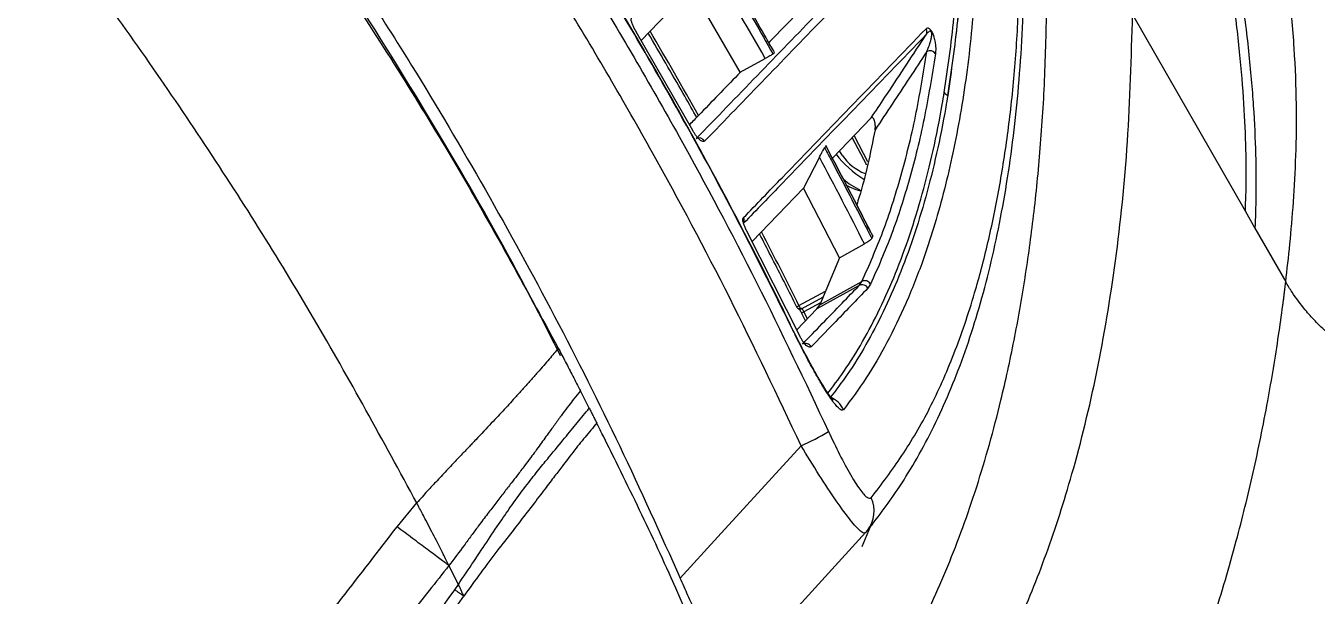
# Model space of a CAD drawing. Extents: x 943 to 1030, y 781 to 934.
# Drawn here: x 963.24 to 969.43, y 816.1 to 818.84 of the extents above; entities that cross this region are included whole.
import ezdxf

# ---------------------------------------------------------------- set-up
doc = ezdxf.new("R2010")
doc.units = 0
doc.header["$MEASUREMENT"] = 0
doc.layers.add('1', color=4, linetype='Continuous')

# ---------------------------------------------------------------- blocks, each defined once
blk = doc.blocks.new('AIRA')
at = {"layer": '1', "color": 3, "linetype": 'Continuous', "lineweight": 25}
for p, q in [((23.4878, 15.4543), (23.2538, 15.858)), ((25.3695, 15.7313), (25.9091, 14.7888)), ((23.2597, 15.1742), (22.9883, 15.6485)), ((23.6446, 15.5423), (23.6514, 15.5493)), ((23.4878, 15.4543), (23.6077, 15.52)), ((23.9294, 15.0417), (24.1159, 15.2351)), ((24.0942, 15.0078), (24.0245, 15.1403)), ((24.0334, 15.1495), (24.0985, 15.0258)), ((23.8991, 15.0987), (23.8922, 15.0916)), ((23.8991, 15.0987), (23.8992, 15.0985)), ((23.9765, 15.0558), (23.9629, 15.0775)), ((23.8673, 15.0468), (23.7911, 14.8983)), ((23.5441, 14.6422), (23.7911, 14.8983)), ((23.9637, 14.5632), (23.7911, 14.8983)), ((25.9091, 14.7888), (25.9564, 14.7062)), ((23.7712, 14.1913), (23.5209, 14.6882)), ((25.9564, 14.7062), (26.1043, 14.4478)), ((23.9637, 14.5632), (24.0831, 14.6303)), ((24.1184, 14.6559), (24.1228, 14.668)), ((24.1228, 14.6689), (24.1228, 14.668)), ((23.9637, 14.5632), (23.8686, 14.3374)), ((23.8686, 14.3374), (24.0713, 14.4498)), ((24.0583, 14.4305), (24.0713, 14.4498)), ((24.1128, 14.4368), (24.0998, 14.4173)), ((23.7693, 14.3336), (23.8962, 14.4029)), ((23.7813, 14.3184), (23.8843, 14.3746)), ((24.0583, 14.4305), (23.8557, 14.3182)), ((23.758, 14.329), (23.7579, 14.3288)), ((23.7579, 14.3288), (23.758, 14.3286)), ((23.8557, 14.3182), (23.7582, 14.2172)), ((23.873, 14.3479), (23.7923, 14.3039)), ((23.8557, 14.3182), (23.8686, 14.3374)), ((23.781, 14.2993), (23.781, 14.2991)), ((23.7999, 14.2604), (23.781, 14.2993)), ((23.7923, 14.3039), (23.8089, 14.2697)), ((22.7632, 13.8411), (22.7208, 13.9245)), ((21.8411, 13.272), (21.9354, 13.387)), ((24.0728, 13.1777), (24.113, 13.2731)), ((24.0983, 13.2541), (24.1094, 13.2685)), ((23.4763, 12.5727), (24.0887, 13.244)), ((24.0894, 13.2443), (24.0978, 13.2543)), ((22.1353, 12.995), (22.0898, 13.0858)), ((22.1178, 12.9697), (22.1353, 12.995))]:
    blk.add_line(p, q, dxfattribs=at)
at = {"layer": '1', "color": 3, "linetype": 'Continuous', "lineweight": 25, "flags": 128}
for points in [[(23.0119, 15.6072), (23.1826, 15.7841), (23.2538, 15.858)], [(22.9885, 15.6489), (22.9885, 15.6488), (22.9884, 15.6487), (22.9883, 15.6485)], [(23.2598, 15.1746), (23.2599, 15.1745), (23.2598, 15.1744), (23.2597, 15.1742)], [(23.5211, 14.6886), (23.5212, 14.6885), (23.5211, 14.6884), (23.5209, 14.6882)], [(23.7275, 14.2412), (23.7279, 14.2415), (23.7283, 14.2418), (23.7285, 14.242), (23.7286, 14.2421), (23.7285, 14.2422), (23.7284, 14.2422), (23.7281, 14.2422), (23.7278, 14.2421)], [(23.7714, 14.1917), (23.7715, 14.1916), (23.7714, 14.1915), (23.7712, 14.1913)], [(23.1994, 13.0256), (23.3807, 13.2242), (23.7794, 13.6614)]]:
    blk.add_lwpolyline(points, dxfattribs=at)
at = {"layer": '1', "color": 3, "linetype": 'Continuous', "lineweight": 25}
for centre, radius, start, end in [((24.3532, 15.6489), 0.0298, 333.15702, 29.07649), ((24.3973, 15.5273), 0.0306, 30.48803, 118.58103), ((24.4925, 15.3718), 0.0302, 209.64633, 251.65765), ((23.2902, 15.1086), 0.0301, 28.62224, 118.1966), ((24.3373, 15.3632), 0.494, 217.78374, 238.61212), ((24.173, 15.1891), 0.2374, 214.14638, 248.57426), ((24.2199, 15.2139), 0.3614, 228.55156, 244.81234), ((24.0904, 15.0777), 0.1899, 239.01946, 245.52983), ((24.0546, 14.9775), 0.0844, 239.45482, 245.75248), ((24.1281, 15.1405), 0.2631, 245.73291, 256.24957), ((23.4771, 14.7426), 0.0298, 333.15594, 27.87597), ((24.0727, 14.4041), 0.0301, 25.9963, 118.54335), ((24.0857, 14.4231), 0.0304, 26.87541, 118.4888), ((23.7443, 14.3768), 0.0498, 285.76695, 300.01344), ((23.7659, 14.3504), 0.0535, 286.30375, 299.54097), ((23.8005, 14.1225), 0.0301, 25.56964, 118.53692), ((23.8745, 13.7831), 0.1197, 25.06412, 67.36981), ((23.4351, 14.4779), 0.8862, 292.86011, 302.45374), ((23.975, 13.3484), 0.1547, 322.53749, 24.0646)]:
    blk.add_arc(centre, radius, start, end, dxfattribs=at)
for centre, major_axis, ratio, start_param, end_param in [((5.1148, 5.025), (13.6377, 16.3237), 0.997121, 5.923621, 5.949935), ((4.782, 4.8185), (-15.1954, -14.8533), 0.994566, 2.879386, 2.901471), ((5.1231, 5.0177), (13.411, 16.5065), 0.99711, 5.862834, 5.884945), ((4.7765, 4.8234), (-15.2777, -14.7719), 0.994563, 2.835693, 2.854516)]:
    blk.add_ellipse(centre, major_axis=major_axis, ratio=ratio, start_param=start_param, end_param=end_param, dxfattribs=at)
for points, knots in [([(13.0925, 24.1861), (13.3525, 24.0736), (13.8727, 23.8487), (14.6352, 23.4708), (15.3827, 23.0641), (16.1197, 22.6223), (16.8447, 22.1455), (17.5558, 21.6333), (18.2448, 21.0916), (18.9037, 20.5267), (19.5321, 19.9404), (20.1302, 19.3345), (20.7029, 18.7047), (21.2543, 18.0458), (21.7825, 17.3578), (22.286, 16.6412), (22.7589, 15.9042), (23.1857, 15.1716), (23.5718, 14.4475), (23.7977, 13.9694), (23.9107, 13.7301)], [0, 0, 0, 0, 0.055243, 0.110533, 0.165823, 0.221065, 0.277913, 0.334813, 0.391712, 0.44856, 0.503771, 0.55903, 0.614289, 0.6695, 0.72632, 0.783192, 0.840065, 0.896885, 0.948404, 1, 1, 1, 1]), ([(23.7794, 13.6614), (23.6671, 13.8987), (23.4423, 14.3737), (23.0625, 15.0851), (22.6476, 15.7977), (22.1928, 16.5091), (21.7081, 17.2031), (21.1902, 17.883), (20.6405, 18.5456), (20.0577, 19.1907), (19.4466, 19.8121), (18.8155, 20.4016), (18.168, 20.9577), (17.5047, 21.4817), (16.819, 21.9791), (16.1067, 22.4522), (15.3702, 22.8984), (14.6083, 23.3165), (13.8288, 23.7054), (13.295, 23.9368), (13.0282, 24.0525)], [0, 0, 0, 0, 0.051523, 0.103124, 0.15817, 0.213216, 0.268644, 0.324071, 0.380704, 0.437336, 0.494387, 0.551437, 0.606513, 0.661589, 0.717048, 0.772508, 0.829173, 0.885839, 0.94292, 1, 1, 1, 1]), ([(22.6255, 14.0928), (22.5702, 14.2022), (22.4038, 14.5315), (22.0997, 15.067), (21.7151, 15.6987), (21.2928, 16.3345), (20.8319, 16.9726), (20.3302, 17.6099), (19.8027, 18.2261), (19.2449, 18.8257), (18.6566, 19.4068), (18.0381, 19.9679), (17.3965, 20.5023), (16.71, 21.0263), (15.9771, 21.5353), (15.1968, 22.0246), (14.3892, 22.4802), (13.5549, 22.8986), (12.74, 23.2644), (12.1978, 23.4692), (11.9485, 23.5634)], [0, 0, 0, 0, 0.025194, 0.075817, 0.126458, 0.177081, 0.232537, 0.288041, 0.343546, 0.399002, 0.456085, 0.513222, 0.570359, 0.627443, 0.690456, 0.753505, 0.816518, 0.880848, 0.945215, 1, 1, 1, 1]), ([(12.4125, 23.4512), (12.7176, 23.325), (13.3279, 23.0724), (14.2182, 22.6358), (15.0942, 22.1543), (15.951, 21.6234), (16.7863, 21.0447), (17.537, 20.4653), (18.2078, 19.8956), (18.8047, 19.3447), (19.3786, 18.7698), (19.9334, 18.1661), (20.4674, 17.5336), (20.9791, 16.8727), (21.4624, 16.1908), (21.8904, 15.529), (22.2683, 14.8919), (22.601, 14.2822), (22.9141, 13.661), (23.1043, 13.2374), (23.1994, 13.0256)], [0, 0, 0, 0, 0.064413, 0.128867, 0.19328, 0.259251, 0.325267, 0.391239, 0.443947, 0.496701, 0.549455, 0.602164, 0.656412, 0.71071, 0.765008, 0.819257, 0.864328, 0.909399, 0.9547, 1, 1, 1, 1]), ([(14.1838, 22.5455), (14.4793, 22.3856), (15.0703, 22.0656), (15.9241, 21.529), (16.7515, 20.953), (17.5483, 20.3351), (18.3132, 19.6783), (19.0442, 18.9838), (19.7395, 18.2537), (20.3974, 17.4897), (21.0165, 16.6939), (21.594, 15.8675), (22.1323, 15.0147), (22.4538, 14.4246), (22.6145, 14.1295)], [0, 0, 0, 0, 0.083332, 0.166665, 0.249999, 0.333333, 0.416666, 0.5, 0.583333, 0.666667, 0.75, 0.833334, 0.916668, 1, 1, 1, 1]), ([(21.9354, 13.387), (21.7737, 13.6844), (21.4502, 14.2792), (20.9081, 15.1385), (20.3263, 15.9711), (19.7024, 16.7728), (19.0393, 17.5423), (18.3384, 18.2775), (17.6015, 18.9767), (16.8304, 19.6381), (16.0273, 20.2601), (15.1933, 20.8399), (14.3327, 21.3801), (13.7372, 21.7021), (13.4394, 21.8632)], [0, 0, 0, 0, 0.083332, 0.166665, 0.25, 0.333333, 0.416666, 0.5, 0.583334, 0.666667, 0.75, 0.833335, 0.916668, 1, 1, 1, 1]), ([(23.7275, 14.2412), (23.6478, 14.4021), (23.4885, 14.7239), (23.2325, 15.1984), (22.9647, 15.6669), (22.6138, 16.244), (22.1674, 16.9222), (21.6085, 17.6903), (21.0149, 18.4368), (20.5898, 18.9116), (20.377, 19.1492)], [0, 0, 0, 0, 0.090322, 0.180646, 0.271236, 0.361826, 0.520511, 0.679535, 0.839593, 1, 1, 1, 1]), ([(23.7285, 14.2423), (23.7105, 14.2794), (23.6388, 14.4268), (23.4916, 14.717), (23.2806, 15.114), (23.038, 15.5438), (22.7819, 15.9729), (22.5139, 16.3977), (22.2347, 16.8173), (21.9449, 17.2305), (21.645, 17.6367), (21.3352, 18.0355), (21.0158, 18.4268), (20.7018, 18.7917), (20.4879, 19.0319), (20.3837, 19.1441), (20.3779, 19.1503)], [0, 0, 0, 0, 0.0207742, 0.0825009, 0.1636688, 0.2469477, 0.3307995, 0.4150883, 0.4996533, 0.5843267, 0.6689513, 0.7536244, 0.8383101, 0.9229643, 0.9957486, 1, 1, 1, 1]), ([(26.1043, 14.4478), (26.1111, 14.5072), (26.1246, 14.6259), (26.1423, 14.8286), (26.1544, 15.0508), (26.1576, 15.2958), (26.1479, 15.5655), (26.1226, 15.8384), (26.0819, 16.1093), (26.0283, 16.3723), (25.954, 16.6554), (25.8658, 16.9251), (25.7702, 17.1726), (25.675, 17.3913), (25.5665, 17.6146), (25.4451, 17.8397), (25.3127, 18.0643), (25.2166, 18.2108), (25.1685, 18.284)], [0, 0, 0, 0, 0.083351, 0.166704, 0.250051, 0.333398, 0.41674, 0.500074, 0.562577, 0.625075, 0.687564, 0.75004, 0.791705, 0.833365, 0.875023, 0.91668, 0.958338, 1, 1, 1, 1]), ([(25.0451, 18.1607), (25.1128, 18.0521), (25.2482, 17.835), (25.4158, 17.4947), (25.5582, 17.1512), (25.6745, 16.8088), (25.7674, 16.4728), (25.8391, 16.1481), (25.8919, 15.8392), (25.9283, 15.5508), (25.9505, 15.2875), (25.961, 15.0553), (25.9626, 14.8551), (25.9585, 14.7558), (25.9564, 14.7062)], [0, 0, 0, 0, 0.083322, 0.166641, 0.24997, 0.333301, 0.41664, 0.499982, 0.583327, 0.666671, 0.750011, 0.833348, 0.916675, 1, 1, 1, 1]), ([(25.027, 18.1418), (25.0922, 18.0364), (25.2228, 17.8256), (25.3833, 17.4954), (25.5192, 17.163), (25.6302, 16.8321), (25.7192, 16.5077), (25.7884, 16.1941), (25.8402, 15.8952), (25.8766, 15.6152), (25.8998, 15.3583), (25.9116, 15.1307), (25.9145, 14.9338), (25.9109, 14.8371), (25.9091, 14.7888)], [0, 0, 0, 0, 0.083322, 0.166645, 0.249981, 0.333317, 0.41666, 0.500003, 0.583346, 0.666688, 0.750024, 0.833359, 0.91668, 1, 1, 1, 1]), ([(24.1163, 13.4115), (24.1659, 13.4772), (24.2652, 13.6085), (24.3991, 13.8358), (24.5153, 14.098), (24.607, 14.3669), (24.6777, 14.6347), (24.7313, 14.8941), (24.7741, 15.1689), (24.8054, 15.4597), (24.8246, 15.7661), (24.8309, 16.0882), (24.8252, 16.4236), (24.8099, 16.6585), (24.8022, 16.776)], [0, 0, 0, 0, 0.098405, 0.196803, 0.295407, 0.394012, 0.469508, 0.545003, 0.620597, 0.69619, 0.772093, 0.847995, 0.923998, 1, 1, 1, 1]), ([(24.1094, 13.2685), (24.1163, 13.2774), (24.1488, 13.3193), (24.2069, 13.3973), (24.2882, 13.519), (24.3677, 13.6562), (24.4458, 13.8125), (24.5176, 13.9796), (24.5829, 14.1575), (24.6414, 14.3459), (24.6931, 14.5446), (24.7378, 14.7541), (24.7756, 14.9744), (24.8062, 15.2058), (24.8292, 15.4472), (24.8442, 15.6977), (24.8512, 15.957), (24.8495, 16.2143), (24.8415, 16.4642), (24.83, 16.6288), (24.8244, 16.7096)], [0, 0, 0, 0, 0.0134095, 0.0629907, 0.1124149, 0.1714364, 0.2307253, 0.2902468, 0.3499343, 0.4097291, 0.4695819, 0.5294467, 0.5900414, 0.6510687, 0.712108, 0.7731251, 0.834095, 0.894994, 0.948461, 1, 1, 1, 1]), ([(23.276, 15.1351), (23.4711, 15.3369), (23.7915, 15.6684), (24.1728, 16.0627), (24.3595, 16.2559), (24.4218, 16.3203)], [0, 0, 0, 0, 0.50926, 0.83642, 1, 1, 1, 1]), ([(24.462, 16.3088), (24.3998, 16.2444), (24.2131, 16.0512), (23.832, 15.6566), (23.5116, 15.3249), (23.3166, 15.123)], [0, 0, 0, 0, 0.16358, 0.49074, 1, 1, 1, 1]), ([(28.2528, 15.3143), (28.2135, 15.3239), (28.1314, 15.3439), (28.0029, 15.3748), (27.8641, 15.4081), (27.7262, 15.4409), (27.601, 15.4706), (27.483, 15.4985), (27.3629, 15.5269), (27.24, 15.556), (27.1311, 15.5817), (27.0201, 15.6082), (26.9096, 15.6332), (26.7864, 15.6617), (26.6706, 15.6927), (26.5525, 15.7327), (26.4536, 15.7761), (26.3733, 15.8235), (26.3117, 15.8707), (26.2548, 15.9245), (26.1864, 16.0033), (26.113, 16.113), (26.0719, 16.2094), (26.0514, 16.2576)], [0, 0, 0, 0, 0.048655, 0.101576, 0.158764, 0.220219, 0.271975, 0.313337, 0.365911, 0.420308, 0.465105, 0.500434, 0.557498, 0.601266, 0.652351, 0.701451, 0.750716, 0.781408, 0.812725, 0.843272, 0.87473, 0.937266, 1, 1, 1, 1]), ([(23.3507, 16.0462), (23.3644, 16.0233), (23.433, 15.9091), (23.5314, 15.7414), (23.6143, 15.5955), (23.6446, 15.5423)], [0, 0, 0, 0, 0.1370095, 0.6850624, 1, 1, 1, 1]), ([(23.6514, 15.5493), (23.6383, 15.5725), (23.5726, 15.6884), (23.4751, 15.8566), (23.3889, 16.0007), (23.3575, 16.0532)], [0, 0, 0, 0, 0.137015, 0.685088, 1, 1, 1, 1]), ([(24.4662, 15.3569), (24.4834, 15.4741), (24.5178, 15.7086), (24.532, 15.9685), (24.5391, 16.0985)], [0, 0, 0, 0, 0.499863, 1, 1, 1, 1]), ([(24.5554, 16.0858), (24.5554, 16.0858), (24.5501, 15.9537), (24.5335, 15.6963), (24.4998, 15.4609), (24.483, 15.3432)], [0, 0, 0, 0, 0.000001, 0.499864, 1, 1, 1, 1]), ([(24.483, 15.3432), (24.5005, 15.4607), (24.5357, 15.6956), (24.5539, 15.9526), (24.5599, 16.0845), (24.5599, 16.0845)], [0, 0, 0, 0, 0.499864, 0.999999, 1, 1, 1, 1]), ([(24.6241, 16.034), (24.6155, 15.8925), (24.5983, 15.6094), (24.5421, 15.2229), (24.4651, 14.866), (24.3761, 14.5757), (24.2835, 14.3413), (24.1929, 14.1541), (24.0936, 13.9828), (24.0198, 13.8835), (23.9829, 13.8338)], [0, 0, 0, 0, 0.147467, 0.295028, 0.442482, 0.590034, 0.692456, 0.794878, 0.897439, 1, 1, 1, 1]), ([(23.9221, 15.9036), (23.8359, 15.8144), (23.7369, 15.712), (23.6377, 15.6093), (23.6249, 15.5961)], [0, 0, 0, 0, 0.871043, 1, 1, 1, 1]), ([(23.9545, 12.1797), (24.0202, 12.2636), (24.1521, 12.4319), (24.3279, 12.7359), (24.4868, 13.0772), (24.6251, 13.4576), (24.7282, 13.8253), (24.8026, 14.1643), (24.8548, 14.4603), (24.8969, 14.7678), (24.9288, 15.0916), (24.9513, 15.4398), (24.9558, 15.6872), (24.9581, 15.8131)], [0, 0, 0, 0, 0.1111864, 0.2229566, 0.3353993, 0.4484428, 0.5608183, 0.6338911, 0.7061595, 0.7754936, 0.8475933, 0.9224373, 1, 1, 1, 1]), ([(22.9883, 15.6485), (22.985, 15.6542), (22.9786, 15.6656), (22.9709, 15.6822), (22.9652, 15.6984), (22.9636, 15.7115), (22.966, 15.7157), (22.9673, 15.7178)], [0, 0, 0, 0, 0.13342, 0.266883, 0.428262, 0.697365, 1, 1, 1, 1]), ([(24.0901, 11.7356), (24.1565, 11.8104), (24.2892, 11.9601), (24.4828, 12.1961), (24.6582, 12.4757), (24.8176, 12.7893), (24.9592, 13.1381), (25.0894, 13.5428), (25.2029, 14.0091), (25.2922, 14.5428), (25.3524, 15.1139), (25.3638, 15.5254), (25.3695, 15.7312)], [0, 0, 0, 0, 0.093343, 0.186682, 0.279961, 0.373226, 0.466549, 0.559898, 0.669867, 0.779866, 0.889939, 1, 1, 1, 1]), ([(23.2784, 15.2376), (23.2765, 15.241), (23.2551, 15.2793), (23.1787, 15.4148), (23.1021, 15.5458), (23.0457, 15.6423)], [0, 0, 0, 0, 0.024924, 0.281748, 1, 1, 1, 1]), ([(23.5035, 14.7565), (23.5655, 14.8207), (23.743, 15.0045), (24.0351, 15.307), (24.2646, 15.5446), (24.3793, 15.6634)], [0, 0, 0, 0, 0.211681, 0.605841, 1, 1, 1, 1]), ([(24.3798, 15.6355), (24.2651, 15.5167), (24.0355, 15.2793), (23.7433, 14.977), (23.5657, 14.7933), (23.5037, 14.7291)], [0, 0, 0, 0, 0.39416, 0.788319, 1, 1, 1, 1]), ([(24.1159, 15.2351), (24.1378, 15.268), (24.2202, 15.3919), (24.3089, 15.5268), (24.3762, 15.63), (24.3798, 15.6355)], [0, 0, 0, 0, 0.255314, 0.960206, 1, 1, 1, 1]), ([(24.3793, 15.6634), (24.3815, 15.6652), (24.3846, 15.6677), (24.3909, 15.6663), (24.3955, 15.6635), (24.4002, 15.6583), (24.4035, 15.6536), (24.4058, 15.6497), (24.4082, 15.6449), (24.4113, 15.6381), (24.4171, 15.6224), (24.4229, 15.5971), (24.4263, 15.5674), (24.4245, 15.551), (24.4237, 15.5428)], [0, 0, 0, 0, 0.145548, 0.202954, 0.260727, 0.289832, 0.302236, 0.314732, 0.326012, 0.344159, 0.379746, 0.504231, 0.75172, 1, 1, 1, 1]), ([(24.3826, 15.5542), (24.3849, 15.5593), (24.3913, 15.5739), (24.3986, 15.5946), (24.4041, 15.6171), (24.4064, 15.6306), (24.4061, 15.6414), (24.4054, 15.6454), (24.4048, 15.6474), (24.4044, 15.6483), (24.4039, 15.6492), (24.4036, 15.6497), (24.403, 15.6504), (24.4025, 15.6509), (24.401, 15.652), (24.398, 15.6523), (24.3941, 15.6506), (24.3874, 15.6453), (24.383, 15.6396), (24.3798, 15.6355)], [0, 0, 0, 0, 0.142789, 0.404089, 0.52184, 0.64697, 0.678709, 0.691991, 0.695909, 0.698423, 0.701125, 0.703829, 0.704706, 0.710149, 0.712203, 0.735543, 0.790673, 0.848706, 1, 1, 1, 1]), ([(24.0713, 14.4498), (24.1059, 14.5281), (24.1751, 14.6848), (24.2599, 14.9514), (24.3316, 15.2382), (24.3656, 15.4488), (24.3826, 15.5542)], [0, 0, 0, 0, 0.250178, 0.500479, 0.75018, 1, 1, 1, 1]), ([(24.3826, 15.5542), (24.3267, 15.4689), (24.2424, 15.3405), (24.1616, 15.2191), (24.1344, 15.1782)], [0, 0, 0, 0, 0.66343, 1, 1, 1, 1]), ([(23.6446, 15.5423), (23.6437, 15.5415), (23.642, 15.5401), (23.6347, 15.5355), (23.6249, 15.5297), (23.6153, 15.5242), (23.6095, 15.521), (23.6077, 15.52)], [0, 0, 0, 0, 0.223488, 0.446977, 0.670466, 0.893961, 1, 1, 1, 1]), ([(24.4237, 15.5428), (24.4067, 15.4374), (24.3728, 15.2264), (24.3013, 14.9392), (24.2166, 14.6722), (24.1474, 14.5153), (24.1128, 14.4368)], [0, 0, 0, 0, 0.249703, 0.499524, 0.7497, 1, 1, 1, 1]), ([(23.4878, 15.4543), (23.4838, 15.4502), (23.4173, 15.3813), (23.3361, 15.2973), (23.2586, 15.2171), (23.2439, 15.2018)], [0, 0, 0, 0, 0.049147, 0.818558, 1, 1, 1, 1]), ([(23.9047, 13.9086), (23.9316, 13.9443), (23.9911, 14.0231), (24.0756, 14.1596), (24.1585, 14.317), (24.234, 14.4879), (24.3019, 14.6716), (24.362, 14.868), (24.4141, 15.077), (24.4471, 15.2425), (24.4631, 15.3378), (24.4662, 15.3569)], [0, 0, 0, 0, 0.1024452, 0.2262511, 0.3500571, 0.4738611, 0.5976653, 0.7214674, 0.8452695, 0.9690547, 1, 1, 1, 1]), ([(24.483, 15.3432), (24.4798, 15.3241), (24.4638, 15.2287), (24.4307, 15.063), (24.3785, 14.8539), (24.3182, 14.6572), (24.2502, 14.4733), (24.1746, 14.3023), (24.0916, 14.1448), (24.007, 14.0081), (23.9474, 13.9293), (23.9205, 13.8936)], [0, 0, 0, 0, 0.030945, 0.15473, 0.278532, 0.402334, 0.526138, 0.649942, 0.773748, 0.897554, 1, 1, 1, 1]), ([(24.1344, 15.1782), (24.1117, 15.0665), (24.0861, 14.9407), (24.0504, 14.8304), (24.0464, 14.818)], [0, 0, 0, 0, 0.887972, 1, 1, 1, 1]), ([(24.1344, 15.1782), (24.135, 15.1824), (24.1362, 15.1908), (24.1353, 15.2054), (24.1331, 15.2176), (24.1303, 15.2252), (24.1292, 15.2279), (24.1282, 15.2298), (24.1272, 15.2315), (24.126, 15.2333), (24.1238, 15.2357), (24.1195, 15.2381), (24.1174, 15.2364), (24.1159, 15.2351)], [0, 0, 0, 0, 0.258243, 0.516797, 0.646679, 0.6729, 0.684049, 0.695313, 0.705204, 0.716597, 0.736124, 0.7953, 1, 1, 1, 1]), ([(23.3166, 15.123), (23.3115, 15.1212), (23.305, 15.119), (23.2885, 15.1335), (23.279, 15.1443), (23.2695, 15.1577), (23.2633, 15.1677), (23.2601, 15.1734), (23.2597, 15.1742)], [0, 0, 0, 0, 0.523932, 0.670004, 0.816898, 0.900612, 0.985154, 1, 1, 1, 1]), ([(23.8673, 15.0468), (23.8704, 15.0529), (23.876, 15.0638), (23.8835, 15.0774), (23.8887, 15.0866), (23.8913, 15.0906), (23.892, 15.0914), (23.8922, 15.0916)], [0, 0, 0, 0, 0.30555, 0.546019, 0.745354, 0.945748, 1, 1, 1, 1]), ([(23.8922, 15.0916), (23.9047, 15.0681), (23.9673, 14.9505), (24.0427, 14.8053), (24.1046, 14.6831), (24.1184, 14.6559)], [0, 0, 0, 0, 0.1627648, 0.8138412, 1, 1, 1, 1]), ([(24.1244, 14.6659), (24.1059, 14.7024), (24.0319, 14.8484), (23.9554, 14.9932), (23.898, 15.1018)], [0, 0, 0, 0, 0.25003, 1, 1, 1, 1]), ([(24.1228, 14.668), (24.1108, 14.6917), (24.0506, 14.8105), (23.976, 14.9541), (23.9125, 15.0735), (23.8991, 15.0987)], [0, 0, 0, 0, 0.164616, 0.823096, 1, 1, 1, 1]), ([(23.5209, 14.6882), (23.5181, 14.6939), (23.5123, 14.7055), (23.5056, 14.7221), (23.5009, 14.738), (23.4999, 14.7506), (23.5022, 14.7545), (23.5035, 14.7565)], [0, 0, 0, 0, 0.138723, 0.277674, 0.440027, 0.704956, 1, 1, 1, 1]), ([(23.758, 14.329), (23.7535, 14.3379), (23.7313, 14.3827), (23.6726, 14.4997), (23.617, 14.6071), (23.5797, 14.6791)], [0, 0, 0, 0, 0.076268, 0.381342, 1, 1, 1, 1]), ([(24.1184, 14.6559), (24.1177, 14.6548), (24.1162, 14.6526), (24.1094, 14.647), (24.0998, 14.6404), (24.0905, 14.6345), (24.0848, 14.6313), (24.0831, 14.6303)], [0, 0, 0, 0, 0.2252626, 0.4505153, 0.6759122, 0.9008056, 1, 1, 1, 1]), ([(24.5099, 10.5809), (24.5103, 10.5813), (24.5117, 10.5831), (24.5149, 10.587), (24.521, 10.5946), (24.5305, 10.6063), (24.5453, 10.6245), (24.5656, 10.6495), (24.5919, 10.6818), (24.6234, 10.7205), (24.6504, 10.7535), (24.67, 10.7775), (24.6805, 10.7905), (24.6899, 10.802), (24.6992, 10.8136), (24.7086, 10.8251), (24.7179, 10.8367), (24.7435, 10.8686), (24.7852, 10.9212), (24.8309, 10.981), (24.8641, 11.0258), (24.8841, 11.0532), (24.9018, 11.0778), (24.919, 11.1019), (24.9365, 11.1269), (24.9651, 11.1683), (24.9892, 11.2039), (25.0088, 11.2336), (25.0142, 11.2418), (25.0195, 11.25), (25.0249, 11.2582), (25.0302, 11.2664), (25.0356, 11.2747), (25.0399, 11.2814), (25.0447, 11.2888), (25.0512, 11.2991), (25.0613, 11.3149), (25.0745, 11.3358), (25.0904, 11.3613), (25.1127, 11.3976), (25.1422, 11.4465), (25.1797, 11.5105), (25.2228, 11.5862), (25.2577, 11.6499), (25.2809, 11.6935), (25.2909, 11.7123), (25.2988, 11.7274), (25.3067, 11.7425), (25.3146, 11.7577), (25.3322, 11.7918), (25.3748, 11.8761), (25.4256, 11.9822), (25.4648, 12.0685), (25.4789, 12.1), (25.4827, 12.1087), (25.4866, 12.1174), (25.4904, 12.1261), (25.4942, 12.1348), (25.498, 12.1435), (25.5006, 12.1494), (25.5023, 12.1532), (25.5035, 12.1561), (25.5062, 12.1622), (25.5105, 12.1721), (25.5173, 12.1879), (25.5269, 12.2106), (25.5399, 12.2412), (25.5563, 12.2808), (25.5764, 12.33), (25.6002, 12.3898), (25.627, 12.4591), (25.6566, 12.5381), (25.6809, 12.6054), (25.6973, 12.6524), (25.7053, 12.6755), (25.7116, 12.6937), (25.7178, 12.712), (25.724, 12.7303), (25.7379, 12.7715), (25.7881, 12.9251), (25.8638, 13.1819), (25.9497, 13.5298), (26.0172, 13.8597), (26.0618, 14.131), (26.0847, 14.2922), (26.0926, 14.3528), (26.095, 14.3717), (26.0973, 14.39), (26.0995, 14.4069), (26.1018, 14.426), (26.1034, 14.4394), (26.1043, 14.4478)], [0, 0, 0, 0, 0.000505, 0.002001, 0.004384, 0.00894, 0.015073, 0.024772, 0.036852, 0.05131, 0.068145, 0.074043, 0.078357, 0.082671, 0.086986, 0.0913, 0.095615, 0.09993, 0.126791, 0.153732, 0.164336, 0.174086, 0.182373, 0.189861, 0.198853, 0.207845, 0.231583, 0.234247, 0.236912, 0.239576, 0.242241, 0.244905, 0.247569, 0.250234, 0.251358, 0.254719, 0.260088, 0.266547, 0.274592, 0.284225, 0.300518, 0.319972, 0.342586, 0.368359, 0.375957, 0.380273, 0.384588, 0.388904, 0.393219, 0.397534, 0.417876, 0.464094, 0.484426, 0.486708, 0.48899, 0.491272, 0.493554, 0.495836, 0.498118, 0.500399, 0.500476, 0.501065, 0.502684, 0.505256, 0.508781, 0.514963, 0.522839, 0.532409, 0.545249, 0.560247, 0.577404, 0.59672, 0.618195, 0.626009, 0.63032, 0.63463, 0.638941, 0.643252, 0.647563, 0.667887, 0.750357, 0.820293, 0.890191, 0.951687, 0.978743, 0.982285, 0.985827, 0.98937, 0.992541, 0.995346, 1, 1, 1, 1]), ([(26.8723, 13.9509), (26.8572, 13.9529), (26.8196, 13.958), (26.7583, 13.9703), (26.6935, 13.9877), (26.6344, 14.0076), (26.5805, 14.0289), (26.5295, 14.0524), (26.4837, 14.0766), (26.434, 14.1059), (26.3743, 14.1457), (26.3073, 14.1992), (26.2469, 14.2569), (26.1891, 14.3218), (26.1421, 14.3846), (26.1143, 14.4312), (26.1043, 14.4478)], [0, 0, 0, 0, 0.047109, 0.118138, 0.194204, 0.255862, 0.312486, 0.37499, 0.431636, 0.474911, 0.556647, 0.65785, 0.74681, 0.823019, 0.937071, 1, 1, 1, 1]), ([(23.7861, 14.149), (23.8495, 14.2145), (23.9403, 14.3084), (24.0309, 14.4022), (24.0583, 14.4305)], [0, 0, 0, 0, 0.6974414, 1, 1, 1, 1]), ([(24.0998, 14.4173), (24.0723, 14.3889), (24.0175, 14.3321), (23.9268, 14.2382), (23.8635, 14.1727), (23.8276, 14.1355)], [0, 0, 0, 0, 0.302559, 0.605117, 1, 1, 1, 1]), ([(23.758, 14.3286), (23.758, 14.3286), (23.7586, 14.3273), (23.7605, 14.324), (23.7638, 14.3199), (23.7692, 14.317), (23.7744, 14.3163), (23.7787, 14.3169), (23.7807, 14.3183), (23.7811, 14.3186)], [0, 0, 0, 0, 0.001071, 0.142265, 0.40102, 0.576169, 0.755689, 0.940798, 1, 1, 1, 1]), ([(23.7814, 14.32), (23.7805, 14.3196), (23.7782, 14.3183), (23.7741, 14.3183), (23.7705, 14.3192), (23.7684, 14.3204), (23.7677, 14.321), (23.7677, 14.321), (23.7677, 14.321)], [0, 0, 0, 0, 0.150291, 0.403574, 0.610101, 0.780071, 0.915949, 1, 1, 1, 1]), ([(23.7693, 14.3336), (23.7703, 14.3318), (23.7724, 14.3281), (23.7756, 14.3232), (23.7785, 14.3198), (23.7804, 14.3181), (23.7809, 14.3185), (23.7811, 14.3186)], [0, 0, 0, 0, 0.205237, 0.42634, 0.64721, 0.867931, 1, 1, 1, 1]), ([(23.7711, 14.3165), (23.7718, 14.3154), (23.7738, 14.3124), (23.7773, 14.3063), (23.7798, 14.3012), (23.7809, 14.299)], [0, 0, 0, 0, 0.2458928, 0.6859247, 1, 1, 1, 1]), ([(23.7823, 14.3199), (23.7825, 14.32), (23.7828, 14.3203), (23.7845, 14.3185), (23.7868, 14.3148), (23.7896, 14.3097), (23.7914, 14.3058), (23.7923, 14.3039)], [0, 0, 0, 0, 0.1318234, 0.3522651, 0.5731181, 0.7943037, 1, 1, 1, 1]), ([(23.9829, 13.8338), (23.9792, 13.8323), (23.971, 13.8289), (23.9445, 13.8556), (23.9109, 13.903), (23.8757, 13.9603), (23.8387, 14.0249), (23.797, 14.1025), (23.7584, 14.178), (23.7355, 14.2248), (23.7275, 14.2412)], [0, 0, 0, 0, 0.114472, 0.252216, 0.400053, 0.511846, 0.623797, 0.771684, 0.919674, 1, 1, 1, 1]), ([(23.9333, 13.88), (23.9331, 13.8802), (23.9326, 13.8808), (23.9249, 13.8898), (23.9117, 13.9079), (23.8928, 13.9366), (23.8686, 13.9763), (23.8398, 14.0267), (23.8069, 14.0872), (23.771, 14.1562), (23.7443, 14.2098), (23.7298, 14.2395), (23.7278, 14.2438)], [0, 0, 0, 0, 0.0418467, 0.1079333, 0.1892889, 0.2852083, 0.3972775, 0.5231473, 0.6621978, 0.8137854, 0.9732517, 1, 1, 1, 1]), ([(23.8276, 14.1355), (23.8224, 14.1338), (23.8156, 14.1316), (23.7994, 14.1471), (23.79, 14.1588), (23.7808, 14.1731), (23.7749, 14.1839), (23.7718, 14.1902), (23.7712, 14.1913)], [0, 0, 0, 0, 0.516688, 0.665334, 0.81477, 0.898118, 0.982332, 1, 1, 1, 1]), ([(22.6145, 14.1295), (22.6076, 14.1211), (22.5938, 14.1042), (22.5708, 14.0769), (22.5449, 14.0467), (22.5155, 14.0128), (22.4828, 13.9758), (22.4486, 13.9374), (22.4078, 13.8926), (22.3585, 13.8389), (22.2949, 13.7703), (22.2411, 13.7132), (22.2037, 13.6739), (22.1882, 13.6575), (22.1716, 13.6401), (22.1523, 13.6198), (22.1317, 13.5982), (22.1085, 13.5737), (22.0764, 13.5397), (22.035, 13.4956), (21.985, 13.4415), (21.9524, 13.4056), (21.9354, 13.387)], [0, 0, 0, 0, 0.070204, 0.141357, 0.213453, 0.290984, 0.367861, 0.437559, 0.500045, 0.588366, 0.670056, 0.753455, 0.768116, 0.783383, 0.799252, 0.815721, 0.837346, 0.854961, 0.877094, 0.920201, 0.958433, 1, 1, 1, 1]), ([(22.6145, 14.1295), (22.6262, 14.1073), (22.6495, 14.0628), (22.6726, 14.0182), (22.6841, 13.9959)], [0, 0, 0, 0, 0.5, 1, 1, 1, 1]), ([(22.6841, 13.9959), (22.6902, 13.984), (22.7025, 13.9602), (22.7147, 13.9364), (22.7208, 13.9245)], [0, 0, 0, 0, 0.5, 1, 1, 1, 1]), ([(26.8723, 13.9509), (26.8723, 13.9508), (26.8724, 13.9495), (26.8726, 13.9452), (26.8732, 13.9363), (26.874, 13.922), (26.8752, 13.9014), (26.8768, 13.8741), (26.878, 13.85), (26.8789, 13.8318), (26.8794, 13.8214), (26.8799, 13.8105), (26.8805, 13.7993), (26.881, 13.7876), (26.8813, 13.7792), (26.8817, 13.771), (26.8821, 13.7621), (26.8827, 13.7473), (26.8837, 13.7228), (26.8851, 13.6851), (26.8867, 13.6378), (26.888, 13.5928), (26.8889, 13.5544), (26.8896, 13.5209), (26.8902, 13.4876), (26.891, 13.4313), (26.8914, 13.3828), (26.8914, 13.3417), (26.8914, 13.3304), (26.8914, 13.3192), (26.8913, 13.308), (26.8913, 13.2967), (26.8912, 13.2855), (26.8912, 13.2781), (26.8911, 13.2743), (26.8911, 13.2743), (26.8911, 13.274), (26.8911, 13.2732), (26.8911, 13.2698), (26.891, 13.2624), (26.8909, 13.2497), (26.8906, 13.2291), (26.8902, 13.1995), (26.8894, 13.1596), (26.888, 13.1045), (26.8856, 13.0326), (26.8816, 12.9422), (26.8755, 12.8385), (26.869, 12.751), (26.8635, 12.6872), (26.8607, 12.6566), (26.8586, 12.6349), (26.8569, 12.6179), (26.8544, 12.5931), (26.8507, 12.5594), (26.8451, 12.5097), (26.8376, 12.4486), (26.828, 12.3779), (26.8176, 12.3077), (26.8072, 12.2433), (26.7975, 12.1869), (26.7869, 12.1287), (26.7739, 12.0621), (26.7577, 11.985), (26.7394, 11.9047), (26.7151, 11.8054), (26.6905, 11.7139), (26.671, 11.6469), (26.6635, 11.6222), (26.6612, 11.6145), (26.6589, 11.6068), (26.6566, 11.5992), (26.6542, 11.5916), (26.6518, 11.5838), (26.6487, 11.5738), (26.6442, 11.5594), (26.6376, 11.5387), (26.6295, 11.5138), (26.6201, 11.4856), (26.6097, 11.4548), (26.5975, 11.42), (26.5839, 11.3817), (26.5704, 11.3451), (26.5532, 11.2997), (26.5335, 11.2494), (26.5124, 11.198), (26.4956, 11.1581), (26.4813, 11.1251), (26.4662, 11.0909), (26.4495, 11.0541), (26.4086, 10.9663), (26.3581, 10.8659), (26.3096, 10.7776), (26.2918, 10.746), (26.2869, 10.7373), (26.2819, 10.7286), (26.277, 10.72), (26.272, 10.7114), (26.267, 10.7028), (26.2603, 10.6914), (26.2501, 10.6741), (26.2356, 10.6499), (26.2171, 10.6195), (26.195, 10.584), (26.1684, 10.5425), (26.1385, 10.4973), (26.1056, 10.4491), (26.08, 10.4131), (26.0622, 10.3884), (26.0533, 10.3764), (26.0443, 10.3641), (26.035, 10.3516), (26.0256, 10.339), (26.0159, 10.3262), (25.9637, 10.2579), (25.8657, 10.1385), (25.7692, 10.0234), (25.7211, 9.9661)], [0, 0, 0, 0, 0.000083, 0.000679, 0.002286, 0.00482, 0.008282, 0.013263, 0.019405, 0.021205, 0.023083, 0.02504, 0.027075, 0.029188, 0.03138, 0.031611, 0.033681, 0.036211, 0.039659, 0.047085, 0.056864, 0.065765, 0.072021, 0.078277, 0.084535, 0.090793, 0.110074, 0.112238, 0.114402, 0.116567, 0.118731, 0.120896, 0.12306, 0.125225, 0.125226, 0.125236, 0.125262, 0.12536, 0.125739, 0.127228, 0.129691, 0.13313, 0.139232, 0.147066, 0.156634, 0.171881, 0.190134, 0.211396, 0.235665, 0.244924, 0.251789, 0.255164, 0.258802, 0.262705, 0.271138, 0.280589, 0.294995, 0.311264, 0.327547, 0.342134, 0.355054, 0.366308, 0.38243, 0.40171, 0.420987, 0.44026, 0.474176, 0.489098, 0.491052, 0.493006, 0.494959, 0.496913, 0.498867, 0.500821, 0.50287, 0.506568, 0.511913, 0.518908, 0.525869, 0.533937, 0.543112, 0.553394, 0.564365, 0.572505, 0.590084, 0.605404, 0.614964, 0.623372, 0.633113, 0.643902, 0.654691, 0.708623, 0.73235, 0.735014, 0.737677, 0.74034, 0.743003, 0.745667, 0.74833, 0.750993, 0.756268, 0.764503, 0.773708, 0.785003, 0.798388, 0.813863, 0.829208, 0.846173, 0.850204, 0.854316, 0.858508, 0.862781, 0.867135, 0.871569, 0.876082, 0.93828, 1, 1, 1, 1]), ([(22.7208, 13.9245), (22.7105, 13.9117), (22.6925, 13.8894), (22.664, 13.853), (22.6359, 13.8156), (22.6049, 13.7733), (22.57, 13.7249), (22.5366, 13.6784), (22.5062, 13.6362), (22.4813, 13.6024), (22.4528, 13.5645), (22.4213, 13.5234), (22.3877, 13.48), (22.3537, 13.4361), (22.3157, 13.3871), (22.2748, 13.3337), (22.2352, 13.281), (22.1975, 13.2297), (22.1515, 13.1665), (22.1146, 13.1182), (22.0898, 13.0858)], [0, 0, 0, 0, 0.095787, 0.167668, 0.250639, 0.334034, 0.411965, 0.500862, 0.545384, 0.58333, 0.629325, 0.679237, 0.715563, 0.757535, 0.798691, 0.837873, 0.879707, 0.909466, 0.939226, 1, 1, 1, 1]), ([(22.1353, 12.995), (22.1604, 13.0323), (22.2106, 13.1069), (22.2807, 13.2132), (22.3444, 13.3077), (22.407, 13.3972), (22.4669, 13.4783), (22.5229, 13.5493), (22.5865, 13.6264), (22.6477, 13.6998), (22.706, 13.7725), (22.7441, 13.8182), (22.7632, 13.8411)], [0, 0, 0, 0, 0.062425, 0.124843, 0.187278, 0.249752, 0.333056, 0.416399, 0.499761, 0.666463, 0.833227, 1, 1, 1, 1]), ([(22.7632, 13.8411), (22.7662, 13.8351), (22.7723, 13.8232), (22.7783, 13.8112), (22.7813, 13.8052)], [0, 0, 0, 0, 0.5, 1, 1, 1, 1]), ([(22.7993, 13.7694), (22.7804, 13.7471), (22.7426, 13.7025), (22.687, 13.633), (22.6324, 13.5615), (22.5757, 13.4867), (22.5239, 13.4182), (22.4634, 13.3393), (22.3944, 13.2506), (22.3216, 13.1568), (22.2417, 13.051), (22.1882, 12.9762), (22.1614, 12.9388)], [0, 0, 0, 0, 0.1667835, 0.3335607, 0.5002886, 0.5836594, 0.6670051, 0.7502835, 0.8127379, 0.8751507, 0.9375531, 1, 1, 1, 1]), ([(22.7813, 13.8052), (22.7843, 13.7993), (22.7903, 13.7873), (22.7963, 13.7753), (22.7993, 13.7694)], [0, 0, 0, 0, 0.5, 1, 1, 1, 1]), ([(23.4821, 12.2447), (23.3771, 12.5067), (23.2211, 12.8957), (23.013, 13.337), (22.9001, 13.5674), (22.8408, 13.6865), (22.8104, 13.7472), (22.8024, 13.7631), (22.8003, 13.7674), (22.7996, 13.7688), (22.7994, 13.7692), (22.7993, 13.7694)], [0, 0, 0, 0, 0.506594, 0.752134, 0.875426, 0.967246, 0.990998, 0.997342, 0.999132, 0.999681, 1, 1, 1, 1]), ([(23.9107, 13.7301), (23.9285, 13.6924), (23.9639, 13.6173), (24.0165, 13.5198), (24.0625, 13.4473), (24.0988, 13.4055), (24.1104, 13.4095), (24.1163, 13.4115)], [0, 0, 0, 0, 0.20603, 0.410242, 0.605586, 0.803005, 1, 1, 1, 1]), ([(24.0894, 13.2443), (24.0868, 13.2427), (24.0816, 13.2396), (24.0656, 13.2496), (24.0437, 13.2707), (24.0073, 13.3133), (23.9492, 13.3924), (23.8668, 13.5171), (23.8085, 13.6134), (23.7794, 13.6614)], [0, 0, 0, 0, 0.099938, 0.199864, 0.300275, 0.400689, 0.596998, 0.799105, 1, 1, 1, 1]), ([(22.0898, 13.0858), (22.0815, 13.1029), (22.0644, 13.1383), (22.0258, 13.2151), (21.9898, 13.2831), (21.9595, 13.3411), (21.9448, 13.3691), (21.9354, 13.387)], [0, 0, 0, 0, 0.244616, 0.506377, 0.765655, 0.850931, 1, 1, 1, 1]), ([(20.1753, 11.2639), (20.3672, 11.4812), (20.751, 11.9158), (21.3108, 12.582), (21.6643, 13.0419), (21.8411, 13.272)], [0, 0, 0, 0, 0.333244, 0.666443, 1, 1, 1, 1]), ([(22.0898, 13.0858), (22.0766, 13.0956), (22.0497, 13.1158), (21.9885, 13.1616), (21.9173, 13.2149), (21.8662, 13.2532), (21.8411, 13.272)], [0, 0, 0, 0, 0.245262, 0.5, 0.754738, 1, 1, 1, 1]), ([(22.0898, 13.0858), (22.0267, 13.0055), (21.8906, 12.8323), (21.6805, 12.5773), (21.4617, 12.3193), (21.2439, 12.069), (21.0254, 11.8226), (20.8056, 11.5779), (20.5866, 11.3358), (20.4399, 11.1737), (20.3666, 11.0927)], [0, 0, 0, 0, 0.116163, 0.250852, 0.37616, 0.501299, 0.628537, 0.751131, 0.875725, 1, 1, 1, 1]), ([(23.4771, 12.5732), (23.4736, 12.5706), (23.4665, 12.5655), (23.4496, 12.5739), (23.4284, 12.5948), (23.4031, 12.628), (23.3747, 12.6724), (23.3434, 12.7268), (23.3097, 12.7904), (23.2737, 12.8629), (23.2365, 12.9417), (23.2118, 12.9976), (23.1994, 13.0256)], [0, 0, 0, 0, 0.097387, 0.19475, 0.292222, 0.389704, 0.486032, 0.582393, 0.683678, 0.785002, 0.892485, 1, 1, 1, 1]), ([(20.7933, 11.2034), (20.9483, 11.3934), (21.2584, 11.7736), (21.6926, 12.3683), (21.976, 12.7692), (22.1178, 12.9697)], [0, 0, 0, 0, 0.333028, 0.666387, 1, 1, 1, 1]), ([(22.1614, 12.9388), (22.1571, 12.9419), (22.1484, 12.948), (22.1359, 12.9569), (22.1249, 12.9647), (22.1202, 12.9681), (22.1178, 12.9697)], [0, 0, 0, 0, 0.2496574, 0.500001, 0.7503224, 1, 1, 1, 1]), ([(22.1614, 12.9388), (22.1589, 12.9443), (22.154, 12.9553), (22.1466, 12.9713), (22.14, 12.9856), (22.1368, 12.9919), (22.1353, 12.995)], [0, 0, 0, 0, 0.251896, 0.504183, 0.752424, 1, 1, 1, 1]), ([(20.8281, 11.174), (20.9843, 11.3639), (21.2966, 11.7438), (21.7341, 12.3378), (22.019, 12.7385), (22.1614, 12.9388)], [0, 0, 0, 0, 0.3333529, 0.6667368, 1, 1, 1, 1])]:
    blk.add_open_spline(points, degree=3, knots=knots, dxfattribs=at)

msp = doc.modelspace()

# ---------------------------------------------------------------- block references
at = {"layer": '1'}
msp.add_blockref('AIRA', (943.1775, 803.1658), dxfattribs=at)

doc.saveas('drawing.dxf')
